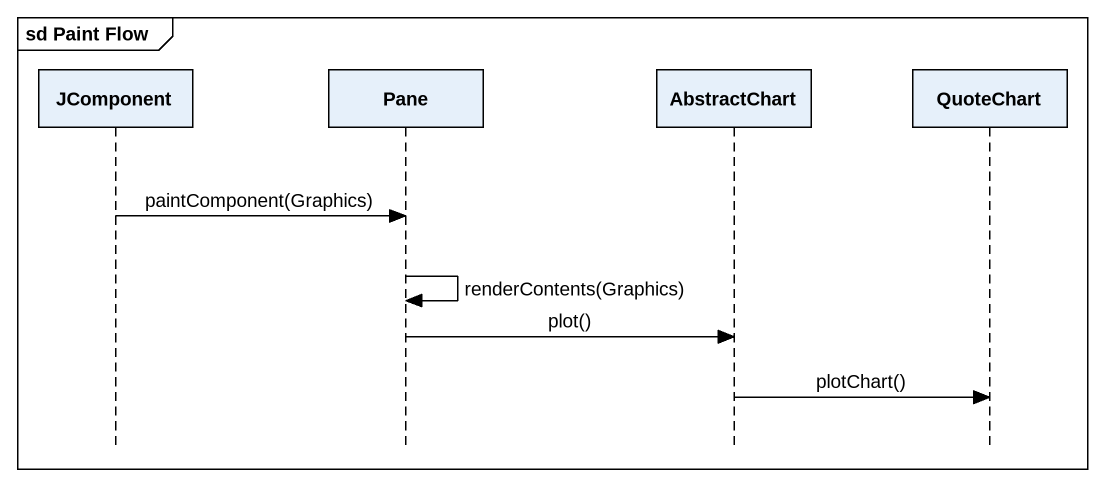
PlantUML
@startuml
mainframe sd Paint Flow
hide footbox
participant JComponent
participant Pane
participant AbstractChart
participant QuoteChart

JComponent -> Pane : paintComponent(Graphics)
Pane -> Pane : renderContents(Graphics)
Pane -> AbstractChart : plot()
AbstractChart -> QuoteChart : plotChart()
@enduml
